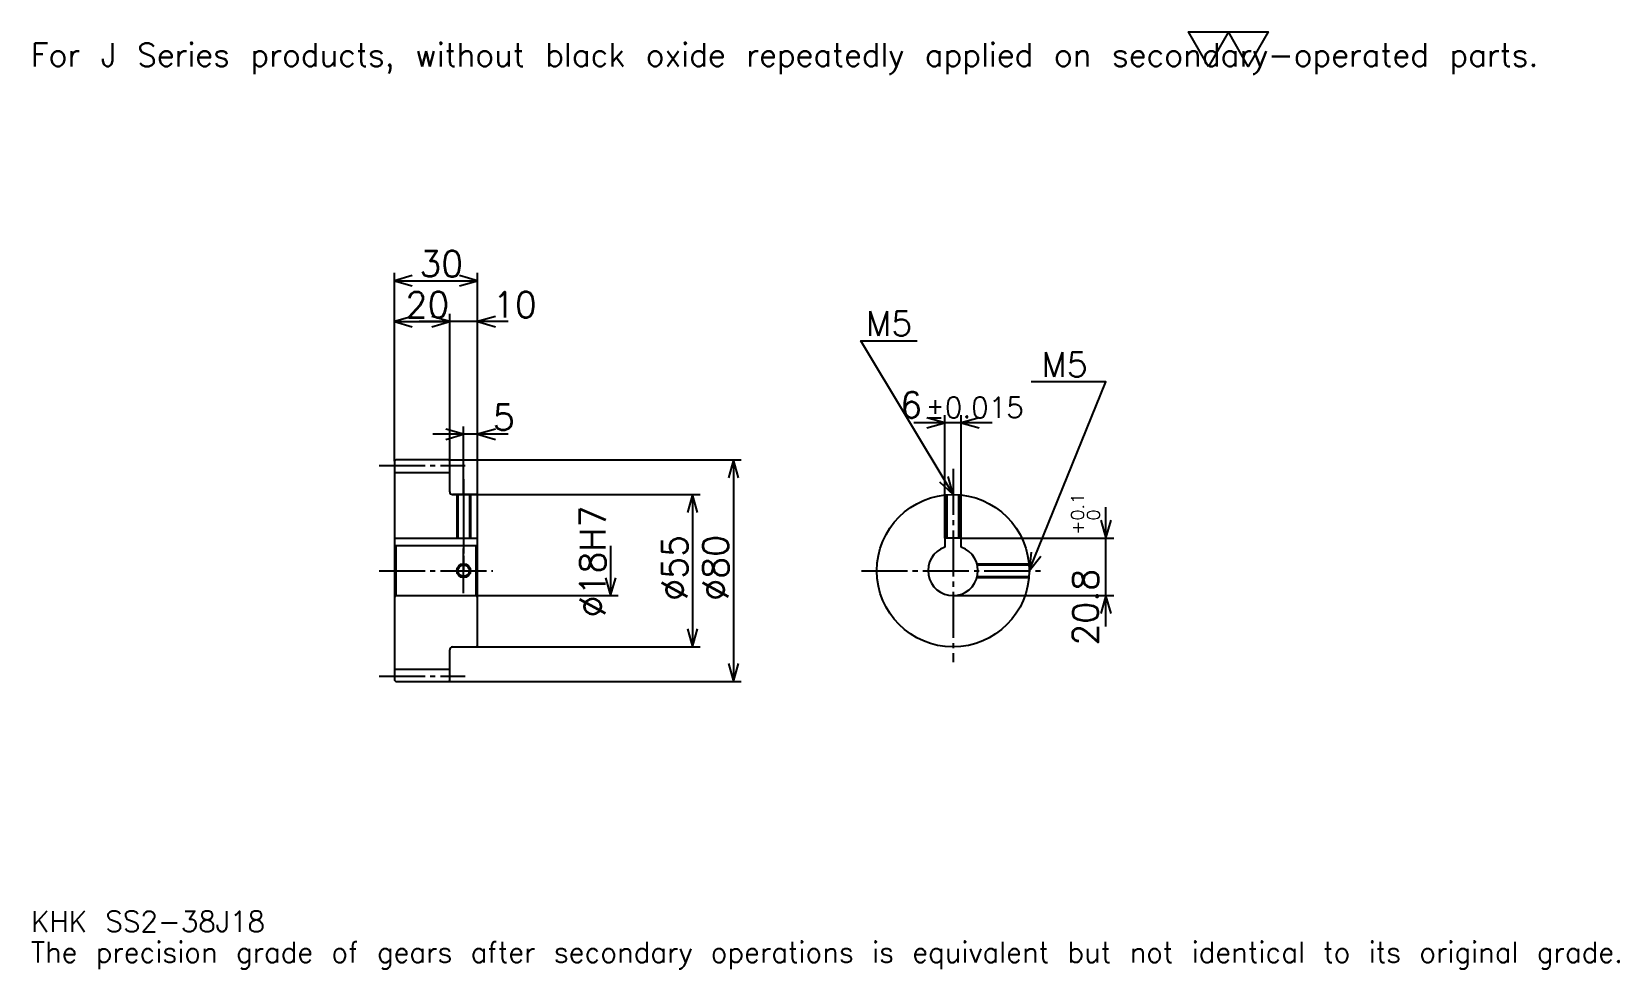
# Model space of a CAD drawing. Extents: x 19 to 592, y 7 to 345.
import ezdxf

# ---------------------------------------------------------------- set-up
doc = ezdxf.new("R2010")
doc.units = 0
doc.linetypes.add('DASHDOT', pattern=[22.173913, 16.630435, -1.847826, 1.847826, -1.847826])
doc.layers.get('0').update_dxf_attribs({"linetype": 'CONTINUOUS'})
doc.layers.add('DASHDOT', color=6, linetype='DASHDOT')
doc.styles.add('KANJI', font='TXT', dxfattribs={"bigfont": 'BIGFONT'})

msp = doc.modelspace()

# ---------------------------------------------------------------- linework, layer by layer
at = {"color": 5}
for p, q in [((149.67392, 190.597824), (149.67392, 258.043457)), ((179.67392, 190.597824), (179.67392, 258.043457)), ((149.67392, 255.271729), (179.67392, 255.271729)), ((169.67392, 190.597824), (169.67392, 243.260864)), ((149.67392, 240.489136), (169.67392, 240.489136)), ((190.76088, 240.489136), (158.58696, 240.489136)), ((348.304352, 162.397827), (348.304352, 206.739136)), ((354.304352, 162.397827), (354.304352, 206.739136)), ((174.67392, 190.597824), (174.67392, 202.608688)), ((365.391296, 203.967392), (337.217407, 203.967392)), ((190.76088, 199.836945), (163.58696, 199.836945)), ((149.67392, 190.097824), (149.67392, 190.597824)), ((169.17392, 190.597824), (179.67392, 190.597824)), ((169.67392, 190.097824), (169.67392, 190.597824)), ((174.67392, 178.097824), (174.67392, 190.597824)), ((174.67392, 178.097824), (174.67392, 190.597824)), ((179.67392, 190.597824), (274.836975, 190.597824)), ((179.67392, 177.597824), (179.67392, 190.597824)), ((272.065216, 190.597824), (272.065216, 110.597824)), ((170.67392, 178.097824), (179.67392, 178.097824)), ((179.67392, 178.097824), (260.054352, 178.097824)), ((257.282623, 178.097824), (257.282623, 123.097824)), ((406.521759, 130.510864), (406.521759, 173.484787)), ((354.304352, 162.397827), (409.293488, 162.397827)), ((227.717407, 159.597824), (227.717407, 141.597824)), ((179.67392, 141.597824), (230.489136, 141.597824)), ((351.304352, 141.597824), (409.293488, 141.597824)), ((170.67392, 123.097824), (179.67392, 123.097824)), ((179.67392, 123.097824), (260.054352, 123.097824)), ((169.17392, 110.597824), (179.67392, 110.597824)), ((179.67392, 110.597824), (274.836975, 110.597824))]:
    msp.add_line(p, q, dxfattribs=at)
at = {"color": 4}
for p, q in [((149.67392, 186.097824), (169.67392, 186.097824)), ((149.67392, 162.397827), (179.67392, 162.397827)), ((150.17392, 159.597824), (150.17392, 141.597824)), ((179.17392, 159.597824), (179.67392, 160.097824)), ((179.17392, 141.597824), (179.67392, 141.097824)), ((149.67392, 115.097824), (169.67392, 115.097824))]:
    msp.add_line(p, q, dxfattribs=at)
at = {"color": 7}
msp.add_lwpolyline([(443.478271, 332.608704), (436.271759, 345.100006), (465.097839, 345.100006), (457.891327, 332.608704), (450.684784, 345.100006), (443.478271, 332.608704)], dxfattribs=at)
at = {"color": 5}
for points in [[(156.141312, 257.119568), (149.67392, 255.271729), (156.141312, 253.42392)], [(173.206528, 253.42392), (179.67392, 255.271729), (173.206528, 257.119568)], [(156.141312, 242.336945), (149.67392, 240.489136), (156.141312, 238.641296)], [(163.206528, 238.641296), (169.67392, 240.489136), (163.206528, 242.336945)], [(163.206528, 238.641296), (169.67392, 240.489136), (163.206528, 242.336945)], [(186.141312, 242.336945), (179.67392, 240.489136), (186.141312, 238.641296)], [(351.304352, 178.097824), (318.043488, 233.532608), (338.369568, 233.532608)], [(378.804352, 150.597824), (406.521759, 218.75), (379.543518, 218.75)], [(168.206528, 197.98912), (174.67392, 199.836945), (168.206528, 201.684784)], [(186.141312, 201.684784), (179.67392, 199.836945), (186.141312, 197.98912)], [(341.836975, 202.119568), (348.304352, 203.967392), (341.836975, 205.815216)], [(360.771729, 205.815216), (354.304352, 203.967392), (360.771729, 202.119568)], [(273.913055, 184.130432), (272.065216, 190.597824), (270.217407, 184.130432)], [(346.392395, 182.692871), (351.304352, 178.097824), (349.561401, 184.594269)], [(259.130432, 171.630432), (257.282623, 178.097824), (255.434784, 171.630432)], [(404.67395, 168.865219), (406.521759, 162.397827), (408.369598, 168.865219)], [(379.529175, 157.284851), (378.804352, 150.597824), (382.952515, 155.892563)], [(225.869568, 148.065216), (227.717407, 141.597824), (229.565216, 148.065216)], [(408.369598, 135.130432), (406.521759, 141.597824), (404.67395, 135.130432)], [(255.434784, 129.565216), (257.282623, 123.097824), (259.130432, 129.565216)], [(270.217407, 117.065216), (272.065216, 110.597824), (273.913055, 117.065216)]]:
    msp.add_lwpolyline(points, dxfattribs=at)
at = {"color": 4}
for points in [[(169.67392, 179.097824), (169.67392, 190.097824), (169.17392, 190.597824), (150.17392, 190.597824), (149.67392, 190.097824), (149.67392, 141.097824)], [(170.67392, 123.097824), (179.17392, 123.097824), (179.67392, 123.597824), (179.67392, 177.597824), (179.17392, 178.097824), (170.67392, 178.097824)], [(172.17392, 178.097824), (172.17392, 162.397827)], [(172.608917, 178.097824), (172.608917, 162.397827)], [(176.738922, 178.097824), (176.738922, 162.397827)], [(177.17392, 178.097824), (177.17392, 162.397827)], [(348.804352, 162.397827), (348.804352, 177.983948)], [(349.239349, 162.397827), (349.239349, 178.020187)], [(353.369354, 162.397827), (353.369354, 178.020187)], [(353.804352, 162.397827), (353.804352, 177.983948)], [(354.304352, 159.083099), (354.304352, 162.397827), (348.304352, 162.397827), (348.304352, 159.083099)], [(149.67392, 141.097824), (150.17392, 141.597824), (179.17392, 141.597824), (179.17392, 159.597824), (150.17392, 159.597824), (149.67392, 160.097824)], [(359.950165, 153.097824), (378.690491, 153.097824)], [(360.06427, 152.662827), (378.726715, 152.662827)], [(359.950165, 148.097824), (378.690491, 148.097824)], [(360.06427, 148.532822), (378.726715, 148.532822)], [(149.67392, 141.097824), (149.67392, 111.097824), (150.17392, 110.597824), (169.17392, 110.597824), (169.67392, 111.097824), (169.67392, 122.097824)]]:
    msp.add_lwpolyline(points, dxfattribs=at)
for centre, radius in [((351.304352, 150.597824), 27.5), ((174.67392, 150.597824), 2.065)]:
    msp.add_circle(centre, radius, dxfattribs=at)
at = {"color": 7}
msp.add_circle((174.67392, 150.597824), 2.5, dxfattribs=at)
at = {"color": 4}
for centre, radius, start, end in [((170.67392, 179.097824), 1, 180, 270), ((351.304352, 150.597824), 9, 109.471220943, 70.528779057), ((170.67392, 122.097824), 1, 90, 180)]:
    msp.add_arc(centre, radius, start, end, dxfattribs=at)
at = {"layer": 'DASHDOT', "color": 7}
for p, q in [((144.130447, 188.597824), (175.217392, 188.597824)), ((351.304352, 187.33696), (351.304352, 117.554344)), ((174.67392, 178.097824), (174.67392, 150.597824)), ((144.130447, 150.597824), (185.217407, 150.597824)), ((318.260864, 150.597824), (384.347839, 150.597824)), ((144.130447, 112.597824), (175.217392, 112.597824))]:
    msp.add_line(p, q, dxfattribs=at)
for points in [[(174.67392, 183.641296), (174.67392, 156.85434)], [(174.67392, 142.554352), (174.67392, 158.641296)], [(166.630447, 150.597824), (182.717407, 150.597824)]]:
    msp.add_lwpolyline(points, dxfattribs=at)

# ---------------------------------------------------------------- texts
at = {"color": 7, "style": 'KANJI'}
for s, height, p in [('For J Series products, without black oxide repeatedly applied on secondary-operated parts.', 8.315217, (18.47826, 332.608704)), ('30', 9.23913, (158.668488, 256.75)), ('20', 9.23913, (153.668488, 241.967392)), ('10', 9.23913, (185.217407, 241.967392)), ('M5', 8.869566, (319.891296, 235.380432)), ('M5', 8.869566, (383.239136, 220.597824)), ('6', 9.23913, (332.232971, 205.815216)), ('%%p0.015', 7.391304, (341.37854, 205.815216)), ('5', 9.23913, (185.217407, 201.315216)), ('KHK SS2-38J18', 7.391304, (18.47826, 20.326086)), ('The precision grade of gears after secondary operations is equivalent but not identical to its original grade.', 7.391304, (18.47826, 9.23913))]:
    msp.add_text(s, height=height, dxfattribs=at).set_placement(p)
for s, height, p in [('%%c18H7', 9.23913, (225.869568, 133.736404)), ('0.1', 4.619565, (398.576111, 168.738281)), ('0', 4.619565, (404.304382, 168.738281)), ('+', 4.619565, (398.576111, 163.564362)), ('%%c55', 9.23913, (255.434784, 139.741852)), ('%%c80', 9.23913, (270.217407, 139.741852)), ('20.8', 9.23913, (403.75, 123.573753))]:
    msp.add_text(s, height=height, rotation=90, dxfattribs=at).set_placement(p)

doc.saveas('drawing.dxf')
